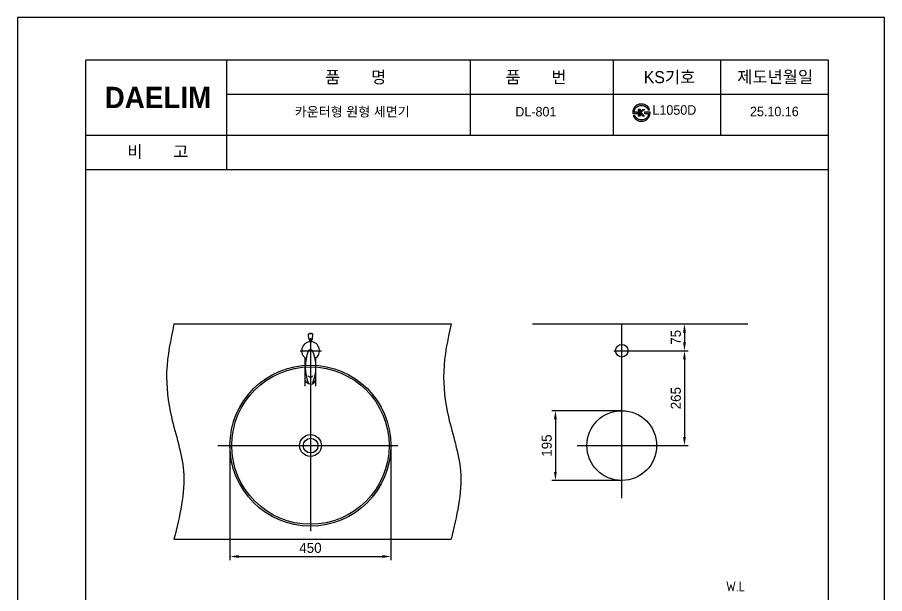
# Model space of a CAD drawing. Header units: millimetres. Extents: x 8965 to 11390, y -275 to 3156.
# Drawn here: x 8965 to 11390, y 1545 to 3156 of the extents above; entities that cross this region are included whole.
import ezdxf
from ezdxf.lldxf.tags import DXFTag

# ---------------------------------------------------------------- set-up
doc = ezdxf.new("R2010")
doc.units = ezdxf.units.MM
doc.header["$LTSCALE"] = 0.2
for name, color, linetype in [('1', 2, 'CENTER'), ('5', 5, 'Continuous'), ('7', 7, 'Continuous'), ('CENTER', 2, 'CENTER'), ('LAYER_02', 7, 'Continuous'), ('YA', 7, 'Continuous')]:
    doc.layers.add(name, color=color, linetype=linetype)
doc.layers.add('DIM', color=3, linetype='Continuous', lineweight=15)
doc.layers.add('LINE', color=7, linetype='Continuous', lineweight=25)
doc.styles.add('h', font='', dxfattribs={"height": 28})
doc.styles.get("Standard").update_dxf_attribs({"font": 'ISOCP.SHX', "bigfont": 'WHGTXT.SHX'})
doc.styles.add('스타일1', font='txt.shx', dxfattribs={"bigfont": 'ghs.shx'})
doc.styles.get('h').set_extended_font_data('Haansoft Batang')
tags = doc.linetypes.add('CENTER', pattern=[50.8, 31.75, -6.35, 6.35, -6.35]).pattern_tags.tags
tags[10:11] = [DXFTag(74, 4), DXFTag(75, 0), DXFTag(340, '0'), DXFTag(46, 1.0), DXFTag(50, 0.0), DXFTag(44, 0.0), DXFTag(45, 0.0)]
tags[8:9] = [DXFTag(74, 4), DXFTag(75, 0), DXFTag(340, '0'), DXFTag(46, 1.0), DXFTag(50, 0.0), DXFTag(44, 0.0), DXFTag(45, 0.0)]
tags[6:7] = [DXFTag(74, 4), DXFTag(75, 0), DXFTag(340, '0'), DXFTag(46, 1.0), DXFTag(50, 0.0), DXFTag(44, 0.0), DXFTag(45, 0.0)]
tags[4:5] = [DXFTag(74, 4), DXFTag(75, 0), DXFTag(340, '0'), DXFTag(46, 1.0), DXFTag(50, 0.0), DXFTag(44, 0.0), DXFTag(45, 0.0)]
doc.dimstyles.new('AM_ISO$0', dxfattribs={"dimtxt": 28, "dimasz": 24, "dimexe": 10, "dimexo": 0, "dimgap": 10, "dimtad": 1, "dimdec": 0, "dimdsep": 46, "dimtxsty": 'h', "dimcen": -5, "dimclrd": 256, "dimclre": 256, "dimclrt": 256, "dimadec": 0, "dimazin": 2, "dimtp": 0.1, "dimtm": 0.1, "dimtfac": 0.71, "dimtdec": 0, "dimtmove": 0, "dimatfit": 3, "dimfxl": 0, "dimlwd": -1, "dimlwe": -1, "dimarcsym": 0})

# ---------------------------------------------------------------- blocks, each defined once
blk = doc.blocks.new('*D16')
at = {"layer": 'Defpoints', "color": 0}
for p in [(10655.2, 2056.3), (10469.5, 1861.3), (10655.2, 1861.3)]:
    blk.add_point(p, dxfattribs=at)
at = {"layer": 'LINE', "linetype": 'ByBlock'}
for p, q in [((10655.2, 2056.3), (10459.5, 2056.3)), ((10469.5, 2032.3), (10469.5, 1885.3)), ((10655.2, 1861.3), (10459.5, 1861.3))]:
    blk.add_line(p, q, dxfattribs=at)
at = {"layer": 'LINE'}
for points in [[(10465.5, 2032.3), (10473.5, 2032.3), (10469.5, 2056.3)], [(10465.5, 1885.3), (10473.5, 1885.3), (10469.5, 1861.3)]]:
    blk.add_solid(points, dxfattribs=at)
at = {"layer": 'LINE', "insert": (10445.5, 1958.8), "char_height": 28, "attachment_point": 5, "rotation": 90, "style": 'h'}
blk.add_mtext('195', dxfattribs=at)
blk = doc.blocks.new('*D17')
at = {"layer": 'Defpoints', "color": 0}
for p in [(9559.5, 1958.8), (10009.5, 1958.8), (10009.5, 1648.8)]:
    blk.add_point(p, dxfattribs=at)
at = {"layer": 'LINE', "linetype": 'ByBlock'}
for p, q in [((9559.5, 1958.8), (9559.5, 1638.8)), ((10009.5, 1958.8), (10009.5, 1638.8)), ((9583.5, 1648.8), (9985.5, 1648.8))]:
    blk.add_line(p, q, dxfattribs=at)
at = {"layer": 'LINE'}
for points in [[(9583.5, 1652.8), (9583.5, 1644.8), (9559.5, 1648.8)], [(9985.5, 1652.8), (9985.5, 1644.8), (10009.5, 1648.8)]]:
    blk.add_solid(points, dxfattribs=at)
at = {"layer": 'LINE', "insert": (9784.5, 1672.8), "char_height": 28, "attachment_point": 5, "style": 'h'}
blk.add_mtext('450', dxfattribs=at)
blk = doc.blocks.new('*D18')
at = {"layer": 'Defpoints', "color": 0}
for p in [(10655.2, 2298.8), (10655.2, 2223.8), (10830.5, 2223.8)]:
    blk.add_point(p, dxfattribs=at)
at = {"layer": 'LINE', "linetype": 'ByBlock'}
for p, q in [((10655.2, 2298.8), (10840.5, 2298.8)), ((10830.5, 2274.8), (10830.5, 2247.8)), ((10655.2, 2223.8), (10840.5, 2223.8))]:
    blk.add_line(p, q, dxfattribs=at)
at = {"layer": 'LINE'}
for points in [[(10826.5, 2274.8), (10834.5, 2274.8), (10830.5, 2298.8)], [(10826.5, 2247.8), (10834.5, 2247.8), (10830.5, 2223.8)]]:
    blk.add_solid(points, dxfattribs=at)
at = {"layer": 'LINE', "insert": (10806.5, 2261.3), "char_height": 28, "attachment_point": 5, "rotation": 90, "style": 'h'}
blk.add_mtext('75', dxfattribs=at)
blk = doc.blocks.new('*D19')
at = {"layer": 'Defpoints', "color": 0}
for p in [(10655.2, 2223.8), (10655.2, 1958.8), (10830.5, 1958.8)]:
    blk.add_point(p, dxfattribs=at)
at = {"layer": 'LINE', "linetype": 'ByBlock'}
for p, q in [((10655.2, 2223.8), (10840.5, 2223.8)), ((10830.5, 2199.8), (10830.5, 1982.8)), ((10655.2, 1958.8), (10840.5, 1958.8))]:
    blk.add_line(p, q, dxfattribs=at)
at = {"layer": 'LINE'}
for points in [[(10826.5, 2199.8), (10834.5, 2199.8), (10830.5, 2223.8)], [(10826.5, 1982.8), (10834.5, 1982.8), (10830.5, 1958.8)]]:
    blk.add_solid(points, dxfattribs=at)
at = {"layer": 'LINE', "insert": (10806.5, 2091.3), "char_height": 28, "attachment_point": 5, "rotation": 90, "style": 'h'}
blk.add_mtext('265', dxfattribs=at)

msp = doc.modelspace()

# ---------------------------------------------------------------- hatches: boundary and pattern name
at = {"layer": 'DIM'}
h = msp.add_hatch(color=0, dxfattribs=at)
h.dxf.hatch_style = 1
edge = h.paths.add_edge_path()
edge.add_spline(control_points=[(10696.2, 2904.5), (10699.9, 2907.9), (10704.5, 2909.6), (10710.1, 2909.6)], knot_values=[9, 9, 9, 9, 10, 10, 10, 10], degree=3, periodic=0)
edge.add_spline(control_points=[(10710.1, 2909.6), (10714.8, 2909.6), (10719, 2908.1), (10722.7, 2905.2)], knot_values=[8, 8, 8, 8, 9, 9, 9, 9], degree=3, periodic=0)
edge.add_spline(control_points=[(10722.7, 2905.2), (10725.6, 2902.8), (10727.5, 2900.2), (10728.5, 2897.4)], knot_values=[7, 7, 7, 7, 8, 8, 8, 8], degree=3, periodic=0)
edge.add_spline(control_points=[(10728.5, 2897.4), (10728.5, 2897.4), (10733.1, 2897.4), (10733.1, 2897.4)], knot_values=[6.00001, 6.00001, 6.00001, 6.00001, 7, 7, 7, 7], degree=3, periodic=0)
edge.add_spline(control_points=[(10733.1, 2897.4), (10731.3, 2901.9), (10728.7, 2905.5), (10725.3, 2908.2)], knot_values=[5, 5, 5, 5, 6, 6, 6, 6], degree=3, periodic=0)
edge.add_spline(control_points=[(10725.3, 2908.2), (10721.1, 2911.5), (10715.9, 2913.2), (10709.7, 2913.3)], knot_values=[4, 4, 4, 4, 5, 5, 5, 5], degree=3, periodic=0)
edge.add_spline(control_points=[(10709.7, 2913.3), (10705.7, 2913.3), (10702.2, 2912.5), (10698.9, 2911)], knot_values=[3, 3, 3, 3, 4, 4, 4, 4], degree=3, periodic=0)
edge.add_spline(control_points=[(10698.9, 2911), (10696, 2909.6), (10693.5, 2907.6), (10691.4, 2905.1)], knot_values=[2, 2, 2, 2, 3, 3, 3, 3], degree=3, periodic=0)
edge.add_spline(control_points=[(10691.4, 2905.1), (10689.4, 2902.7), (10687.9, 2900), (10687, 2896.8)], knot_values=[1, 1, 1, 1, 2, 2, 2, 2], degree=3, periodic=0)
edge.add_spline(control_points=[(10687, 2896.8), (10686.1, 2893.8), (10685.7, 2890.6), (10685.9, 2887.3)], knot_values=[0, 0, 0, 0, 1, 1, 1, 1], degree=3, periodic=0)
edge.add_spline(control_points=[(10685.9, 2887.3), (10685.9, 2887.3), (10685.9, 2887.3), (10685.9, 2887.3), (10685.9, 2887.3), (10697.8, 2887.3), (10697.8, 2887.3), (10697.8, 2887.3), (10697.8, 2890.8), (10697.8, 2890.8), (10697.8, 2890.8), (10690.1, 2890.8), (10690.1, 2890.8), (10690.4, 2896.5), (10692.4, 2901.1), (10696.2, 2904.5)], knot_values=[10, 10, 10, 10, 10.99996, 10.99996, 10.99996, 11.99996, 11.99996, 11.99996, 12.99996, 12.99996, 12.99996, 13.99996, 13.99996, 13.99996, 14.99996, 14.99996, 14.99996, 14.99996], degree=3, periodic=0)
h = msp.add_hatch(color=0, dxfattribs=at)
h.dxf.hatch_style = 1
edge = h.paths.add_edge_path()
edge.add_spline(control_points=[(10711.1, 2868.9), (10706.1, 2868.6), (10701.7, 2869.9), (10698.1, 2872.7)], knot_values=[8, 8, 8, 8, 9, 9, 9, 9], degree=3, periodic=0)
edge.add_spline(control_points=[(10698.1, 2872.7), (10695.6, 2874.7), (10693.5, 2877.4), (10691.7, 2880.8)], knot_values=[7, 7, 7, 7, 8, 8, 8, 8], degree=3, periodic=0)
edge.add_spline(control_points=[(10691.7, 2880.8), (10691.7, 2880.8), (10687.3, 2880.8), (10687.3, 2880.8)], knot_values=[6.00001, 6.00001, 6.00001, 6.00001, 7, 7, 7, 7], degree=3, periodic=0)
edge.add_spline(control_points=[(10687.3, 2880.8), (10689.4, 2875.6), (10692.6, 2871.6), (10696.9, 2868.8)], knot_values=[5, 5, 5, 5, 6, 6, 6, 6], degree=3, periodic=0)
edge.add_spline(control_points=[(10696.9, 2868.8), (10701, 2866.2), (10705.7, 2864.9), (10711.1, 2865)], knot_values=[4, 4, 4, 4, 5, 5, 5, 5], degree=3, periodic=0)
edge.add_spline(control_points=[(10711.1, 2865), (10714.4, 2865), (10717.5, 2865.6), (10720.4, 2867)], knot_values=[3, 3, 3, 3, 4, 4, 4, 4], degree=3, periodic=0)
edge.add_spline(control_points=[(10720.4, 2867), (10723.3, 2868.3), (10725.8, 2870.1), (10727.9, 2872.5)], knot_values=[2, 2, 2, 2, 3, 3, 3, 3], degree=3, periodic=0)
edge.add_spline(control_points=[(10727.9, 2872.5), (10730, 2874.9), (10731.6, 2877.6), (10732.7, 2880.7)], knot_values=[1, 1, 1, 1, 2, 2, 2, 2], degree=3, periodic=0)
edge.add_spline(control_points=[(10732.7, 2880.7), (10733.8, 2883.9), (10734.3, 2887.3), (10734.3, 2890.8)], knot_values=[0, 0, 0, 0, 1, 1, 1, 1], degree=3, periodic=0)
edge.add_spline(control_points=[(10734.3, 2890.8), (10734.3, 2890.8), (10734.3, 2890.8), (10734.3, 2890.8), (10734.3, 2890.8), (10718.9, 2890.8), (10718.9, 2890.8), (10718.9, 2890.8), (10718.9, 2887.3), (10718.9, 2887.3), (10718.9, 2887.3), (10730.1, 2887.3), (10730.1, 2887.3), (10729.6, 2881.3), (10727.2, 2876.6), (10723.1, 2873.2)], knot_values=[10, 10, 10, 10, 10.99996, 10.99996, 10.99996, 11.99996, 11.99996, 11.99996, 12.99996, 12.99996, 12.99996, 13.99996, 13.99996, 13.99996, 14.99996, 14.99996, 14.99996, 14.99996], degree=3, periodic=0)
edge.add_spline(control_points=[(10723.1, 2873.2), (10719.5, 2870.3), (10715.5, 2868.9), (10711.1, 2868.9)], knot_values=[9, 9, 9, 9, 10, 10, 10, 10], degree=3, periodic=0)
h = msp.add_hatch(color=0, dxfattribs=at)
h.dxf.hatch_style = 1
h.paths.add_polyline_path([(10706.6, 2891.9), (10706.6, 2898.6), (10702.2, 2898.6), (10702.2, 2879.7), (10706.6, 2879.7), (10706.6, 2886.4), (10708.7, 2888.3), (10714, 2879.7), (10719.1, 2879.7), (10708.7, 2891), (10719.6, 2898.4), (10713.8, 2898.4)])

# ---------------------------------------------------------------- linework, layer by layer
at = {"color": 0}
for centre, radius in [((9784.5, 1958.8), 30.5), ((9784.9, 1958.8), 20.5)]:
    msp.add_circle(centre, radius, dxfattribs=at)
at = {"layer": '1', "color": 0}
for points in [[(9402.9, 2298.8), (9382.4, 2166.1), (9395.8, 2038.8), (9429.4, 1888), (9402.9, 1697.3)], [(10177.6, 2298.8), (10157.2, 2166.1), (10170.6, 2038.8), (10204.1, 1888), (10177.6, 1697.3)]]:
    msp.add_spline(points, degree=3, dxfattribs=at)
at = {"layer": '5', "color": 0}
for p, q in [((9402.9, 2298.8), (10177.6, 2298.8)), ((10405.5, 2298.8), (11008, 2298.8)), ((9402.9, 1697.3), (10177.6, 1697.3))]:
    msp.add_line(p, q, dxfattribs=at)
at = {"layer": '7'}
for p, q in [((9779.7, 2256.5), (9778.9, 2270.6)), ((9790.8, 2271), (9779.1, 2271)), ((9789.7, 2256), (9780.2, 2256)), ((9781.9, 2256), (9781.9, 2248.7)), ((9787.9, 2256), (9787.9, 2248.7)), ((9790.2, 2256.5), (9790.9, 2270.6)), ((9769.9, 2125), (9769.9, 2203.8)), ((9799.9, 2125), (9799.9, 2203.8))]:
    msp.add_line(p, q, dxfattribs=at)
at = {"layer": '7', "color": 0}
msp.add_circle((10655.2, 2223.8), 17.5, dxfattribs=at)
at = {"layer": '7'}
msp.add_circle((10655.2, 1958.8), 97.5, dxfattribs=at)
for centre, radius, start, end in [((9779.4, 2270.7), 0.5, 107.7018, 183.0853), ((9784.9, 2253.5), 18.6, 72.2982, 107.7018), ((9780.2, 2256.5), 0.5, 183.0853, 270), ((9789.7, 2256.5), 0.5, 270, 356.9147), ((9790.4, 2270.7), 0.5, 356.9147, 72.2982), ((9784.9, 2223.8), 25, 300.2392, 239.7608), ((9888.8, 2178.4), 118.8, 158.1981, 201.8019), ((9784.9, 2220), 7, 90, 158.1981), ((9784.9, 2220), 7, 21.8019, 90), ((9681.1, 2178.4), 118.8, 338.1981, 21.8019), ((9784.5, 2156.9), 7, 201.8019, 270), ((9784.5, 2156.9), 7, 270, 338.1981)]:
    msp.add_arc(centre, radius, start, end, dxfattribs=at)
at = {"layer": '7', "extrusion": (0, 0, -1)}
msp.add_ellipse((9784.5, 2145), major_axis=(15, 0), ratio=0.96651, start_param=1.570796, end_param=3.141313, dxfattribs=at)
at = {"layer": '7'}
msp.add_ellipse((9784.5, 2145), major_axis=(-15, 0), ratio=0.96651, start_param=1.570796, end_param=3.141313, dxfattribs=at)
at = {"layer": 'CENTER', "color": 0, "linetype": 'CENTER', "ltscale": 2}
for p, q in [((10655.2, 1811.6), (10655.2, 2298.8)), ((9784.9, 2259.3), (9784.9, 1719.3)), ((9755.7, 2223.8), (9815.3, 2223.8)), ((10632.7, 2223.8), (10677.7, 2223.8)), ((9525.7, 1958.8), (10028.5, 1958.8)), ((10530.7, 1958.8), (10771.9, 1958.8))]:
    msp.add_line(p, q, dxfattribs=at)
at = {"layer": 'LINE'}
for radius in [225, 220]:
    msp.add_circle((9784.5, 1958.8), radius, dxfattribs=at)
at = {"layer": 'YA', "color": 7}
for p, q in [((11232.2, 3035.7), (9156.2, 3035.7)), ((9156.2, 1965.5), (9156.2, 3035.7)), ((9550.7, 2729.7), (9550.7, 3035.7)), ((10232.2, 2825.3), (10232.2, 3035.3)), ((10632.2, 2825.3), (10632.2, 3035.3)), ((10932.2, 2825.3), (10932.2, 3035.3)), ((11232.2, 3035.7), (11232.2, -144.3)), ((11232.2, 2939.7), (9550.7, 2939.7)), ((11232.2, 2825.7), (9156.2, 2825.7)), ((11232.2, 2729.7), (9156.2, 2729.7)), ((11232.2, 2729.7), (9156.2, 2729.7)), ((9156.2, -144.3), (9156.2, 1965.5))]:
    msp.add_line(p, q, dxfattribs=at)
at = {"layer": 'YA', "color": 0}
msp.add_lwpolyline([(8964.8, -274.8), (11390.3, -274.8), (11390.3, 3155.5), (8964.8, 3155.5)], close=True, dxfattribs=at)
at = {"layer": 'YA', "color": 7}
msp.add_lwpolyline([(10706.6, 2891.9), (10713.8, 2898.4), (10719.6, 2898.4), (10708.7, 2891), (10719.1, 2879.7), (10714, 2879.7), (10708.7, 2888.3), (10706.6, 2886.4), (10706.6, 2879.7), (10702.2, 2879.7), (10702.2, 2898.6), (10706.6, 2898.6), (10706.6, 2891.9)], close=True, dxfattribs=at)
for points in [[(10685.9, 2887.3), (10685.7, 2890.6), (10686.1, 2893.8), (10687, 2896.8), (10687.9, 2900), (10689.4, 2902.7), (10691.4, 2905.1), (10693.5, 2907.6), (10696, 2909.6), (10698.9, 2911), (10702.2, 2912.5), (10705.7, 2913.3), (10709.7, 2913.3), (10715.9, 2913.2), (10721.1, 2911.5), (10725.3, 2908.2), (10728.7, 2905.5), (10731.3, 2901.9), (10733.1, 2897.4), (10733.1, 2897.4), (10728.5, 2897.4), (10728.5, 2897.4), (10727.5, 2900.2), (10725.6, 2902.8), (10722.7, 2905.2), (10719, 2908.1), (10714.8, 2909.6), (10710.1, 2909.6), (10704.5, 2909.6), (10699.9, 2907.9), (10696.2, 2904.5), (10692.4, 2901.1), (10690.4, 2896.5), (10690.1, 2890.8), (10690.1, 2890.8), (10697.8, 2890.8), (10697.8, 2890.8), (10697.8, 2890.8), (10697.8, 2887.3), (10697.8, 2887.3), (10697.8, 2887.3), (10685.9, 2887.3), (10685.9, 2887.3), (10685.9, 2887.3), (10685.9, 2887.3), (10685.9, 2887.3)], [(10734.3, 2890.8), (10734.3, 2887.3), (10733.8, 2883.9), (10732.7, 2880.7), (10731.6, 2877.6), (10730, 2874.9), (10727.9, 2872.5), (10725.8, 2870.1), (10723.3, 2868.3), (10720.4, 2867), (10717.5, 2865.6), (10714.4, 2865), (10711.1, 2865), (10705.7, 2864.9), (10701, 2866.2), (10696.9, 2868.8), (10692.6, 2871.6), (10689.4, 2875.6), (10687.3, 2880.8), (10687.3, 2880.8), (10691.7, 2880.8), (10691.7, 2880.8), (10693.5, 2877.4), (10695.6, 2874.7), (10698.1, 2872.7), (10701.7, 2869.9), (10706.1, 2868.6), (10711.1, 2868.9), (10715.5, 2868.9), (10719.5, 2870.3), (10723.1, 2873.2), (10727.2, 2876.6), (10729.6, 2881.3), (10730.1, 2887.3), (10730.1, 2887.3), (10718.9, 2887.3), (10718.9, 2887.3), (10718.9, 2887.3), (10718.9, 2890.8), (10718.9, 2890.8), (10718.9, 2890.8), (10734.3, 2890.8), (10734.3, 2890.8), (10734.3, 2890.8), (10734.3, 2890.8), (10734.3, 2890.8)]]:
    msp.add_open_spline(points, degree=3, knots=[0, 0, 0, 0, 1, 1, 1, 2, 2, 2, 3, 3, 3, 4, 4, 4, 5, 5, 5, 6, 6, 6, 7, 7, 7, 8, 8, 8, 9, 9, 9, 10, 10, 10, 11, 11, 11, 12, 12, 12, 13, 13, 13, 14, 14, 14, 15, 15, 15, 15], dxfattribs=at)

# ---------------------------------------------------------------- texts
at = {"layer": 'DIM', "color": 0, "char_height": 33.819, "attachment_point": 1, "style": '스타일1'}
for s, insert in [('{\\fGulim|b0|i0|c129|p50;품       명}', (9825.4, 3005.4)), ('{\\fGulim|b0|i0|c129|p50;품       번}', (10329.8, 3005.4)), ('{\\fGulim|b0|i0|c129|p50;KS기호}', (10716.6, 3005.4)), ('{\\fGulim|b0|i0|c129|p50;제도년월일}', (10978, 3006)), ('{\\fGulim|b0|i0|c129|p50;비       고}', (9272.2, 2797.1))]:
    msp.add_mtext(s, dxfattribs=dict(at, insert=insert))
for s, insert, width in [('{\\fGulim|b0|i0|c129|p50; \\H0.79087x; 카운터형 원형 세면기}', (9718.6, 2905.4), 702.697), ('{\\fGulim|b0|i0|c129|p50; \\H0.79087x; DL-801}', (10335.5, 2905.4), 270.186), ('{\\fGulim|b0|i0|c129|p50;   \\H0.79087x;L1050D}', (10704.1, 2910.1), 702.697), ('{\\fGulim|b0|i0|c129|p50; \\H0.79087x; 25.10.16}', (10991.8, 2905.9), 270.186)]:
    msp.add_mtext(s, dxfattribs=dict(at, insert=insert, width=width))
at = {"layer": 'LAYER_02', "color": 0}
msp.add_text('W.L', height=27.99, dxfattribs=at).set_placement((10946.5, 1551.6))
at = {"layer": 'YA', "color": 7, "insert": (9209, 2961.5), "char_height": 59.437, "width": 290.871, "attachment_point": 1, "style": 'h'}
msp.add_mtext('{\\fHYGraphic-Medium|b1|i0|c129|p18;DAELIM}', dxfattribs=at)

# ---------------------------------------------------------------- dimensions: what is measured, and where the dimension line sits
at = {"layer": 'LINE'}
for base, p1, p2, picture, middle in [((10830.5, 2223.8), (10655.2, 2298.8), (10655.2, 2223.8), '*D18', (10806.5, 2261.3)), ((10830.5, 1958.8), (10655.2, 2223.8), (10655.2, 1958.8), '*D19', (10806.5, 2091.3)), ((10469.5, 1861.3), (10655.2, 2056.3), (10655.2, 1861.3), '*D16', (10445.5, 1958.8))]:
    dim = msp.add_linear_dim(base=base, p1=p1, p2=p2, angle=90, dimstyle='AM_ISO$0', dxfattribs=at)
    dim.commit()
    dim.dimension.update_dxf_attribs({"geometry": picture, "text_midpoint": middle})
dim = msp.add_linear_dim(base=(10009.5, 1648.8), p1=(9559.5, 1958.8), p2=(10009.5, 1958.8), dimstyle='AM_ISO$0', dxfattribs=at)
dim.commit()
dim.dimension.update_dxf_attribs({"geometry": '*D17', "text_midpoint": (9784.5, 1672.8)})

doc.saveas('drawing.dxf')
